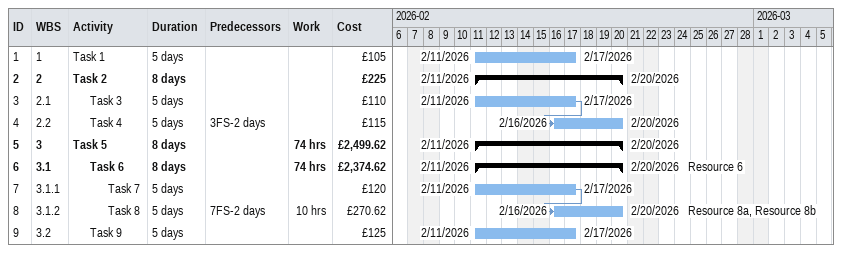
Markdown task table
| ID | WBS | Task | Duration | Start | Finish | Predecessors | Resources | Work (h) | Cost (£) |
|---|---|---|---|---|---|---|---|---|---|
| 1 | 1 | Task 1 | 5d | 2026-02-11 | 2026-02-17 |  |  |  | 105 |
| 2 | 2 | **Task 2** | 8d | 2026-02-11 | 2026-02-20 |  |  |  | 225 |
| 3 | 2.1 | Task 3 | 5d | 2026-02-11 | 2026-02-17 |  |  |  | 110 |
| 4 | 2.2 | Task 4 | 5d | 2026-02-16 | 2026-02-20 | 3FS-2d |  |  | 115 |
| 5 | 3 | **Task 5** | 8d | 2026-02-11 | 2026-02-20 |  |  | 74 | 2499.62 |
| 6 | 3.1 | **Task 6** | 8d | 2026-02-11 | 2026-02-20 |  | Resource 6 | 74 | 2374.62 |
| 7 | 3.1.1 | Task 7 | 5d | 2026-02-11 | 2026-02-17 |  |  |  | 120 |
| 8 | 3.1.2 | Task 8 | 5d | 2026-02-16 | 2026-02-20 | 7FS-2d | Resource 8a, Resource 8b | 10 | 270.62 |
| 9 | 3.2 | Task 9 | 5d | 2026-02-11 | 2026-02-17 |  |  |  | 125 |
